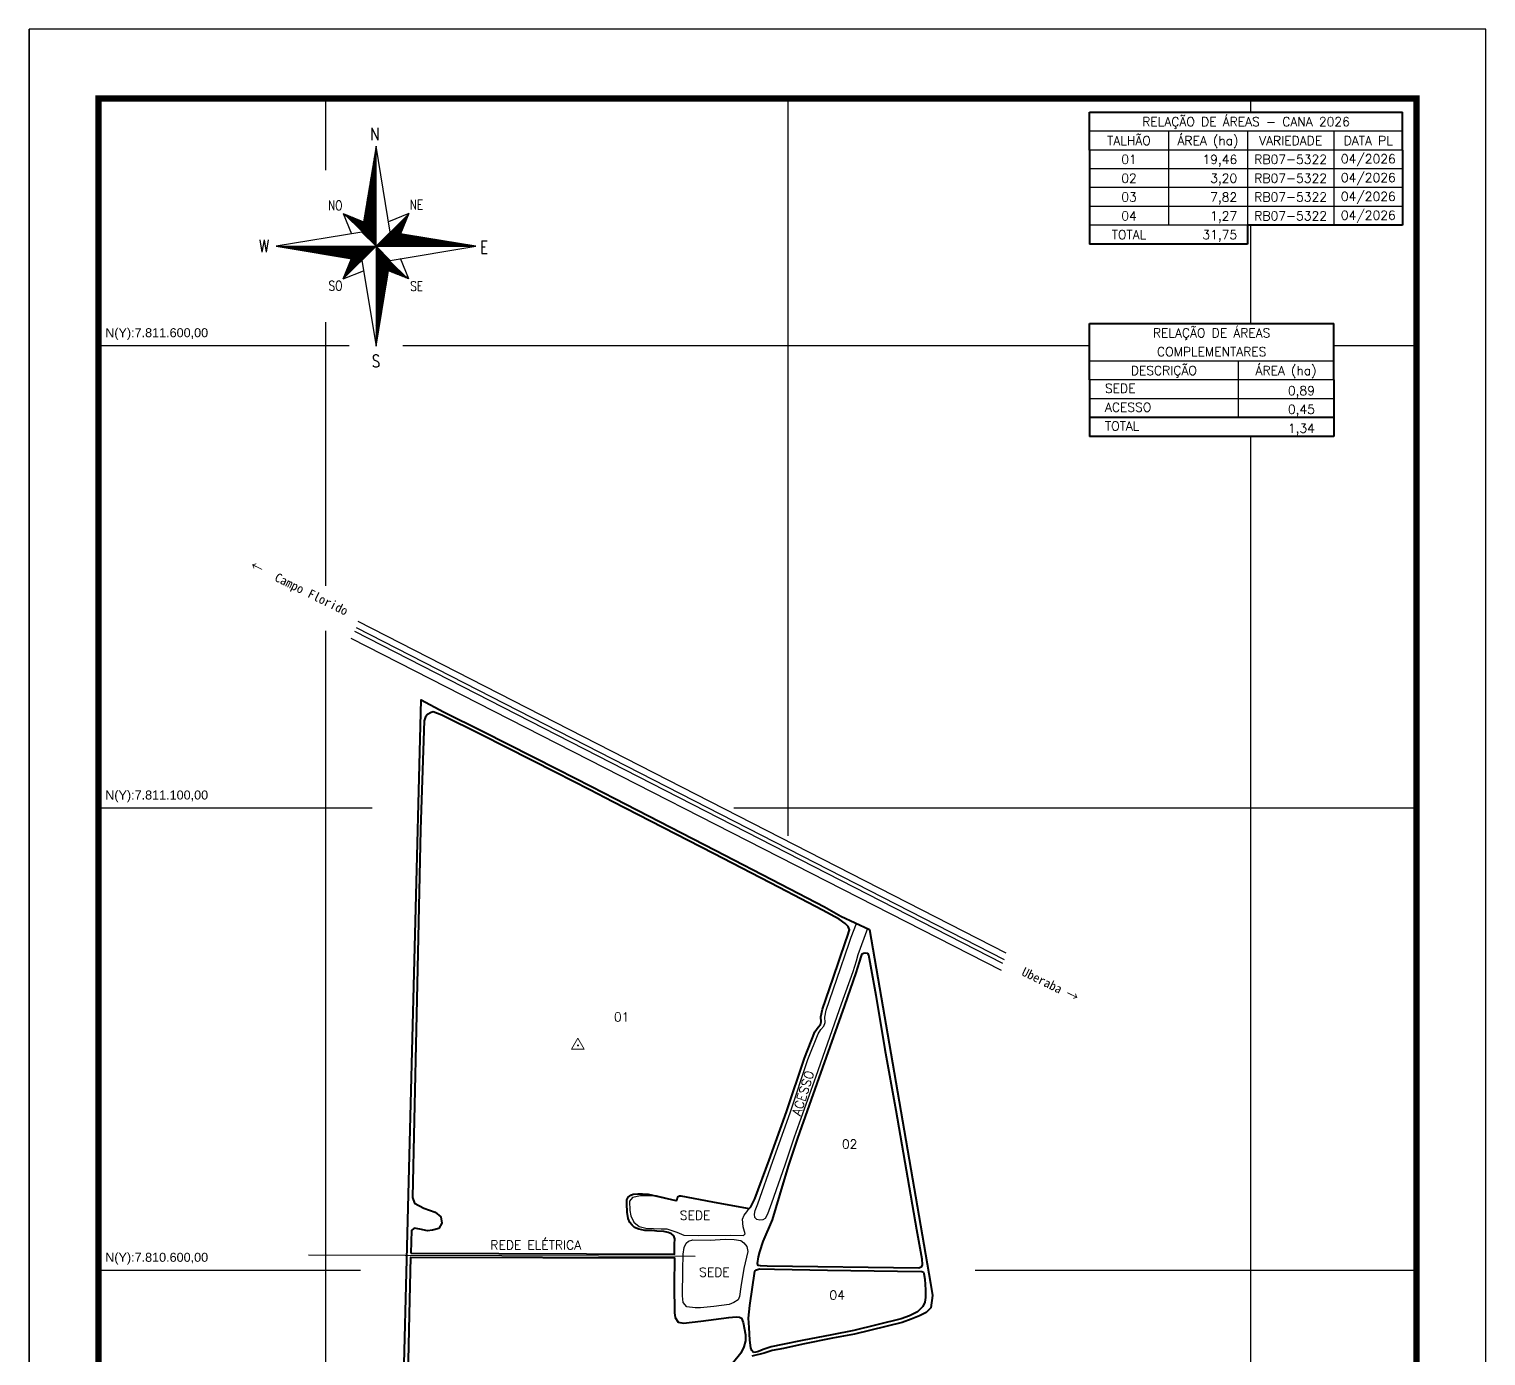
# Model space of a CAD drawing. Header units: millimetres. Extents: x 756879 to 758454, y 7809715 to 7811942.
# Drawn here: x 756879 to 758454, y 7810507 to 7811942 of the extents above; entities that cross this region are included whole.
import ezdxf
from ezdxf.enums import TextEntityAlignment as Align

# ---------------------------------------------------------------- set-up
doc = ezdxf.new("R2010")
doc.units = ezdxf.units.MM
doc.linetypes.add('LIN0', pattern=[0])
for name, color, linetype, lineweight in [('0114001335', 1, 'Continuous', 40), ('0114001335001', 5, 'Continuous', 40), ('0114001335002', 5, 'Continuous', 40), ('0114001335003', 5, 'Continuous', 40), ('0114001335004', 5, 'Continuous', 40)]:
    doc.layers.add(name, color=color, linetype=linetype, lineweight=lineweight)
for name, color, linetype in [('ESTRADA', 1, 'Continuous'), ('MALHA', 8, 'Continuous'), ('MARGEM', 5, 'Continuous'), ('QUADRO_DE_AREAS_CANA_2026', 7, 'Continuous'), ('QUADRO_DE_AREAS_COMPLEMENTARES', 7, 'Continuous'), ('REDE_DE_LUZ', 6, 'Continuous'), ('SEDE', 7, 'Continuous'), ('SETA_NORTE', 3, 'Continuous'), ('TEXTO', 7, 'Continuous')]:
    doc.layers.add(name, color=color, linetype=linetype)
doc.styles.add('ARIAL', font='arial.ttf')
doc.styles.add('ROMANS', font='romans')
doc.styles.add('Simplex', font='simplex.shx')
doc.styles.get("Standard").update_dxf_attribs({"font": 'arial.ttf'})

# ---------------------------------------------------------------- blocks, each defined once
blk = doc.blocks.new('A$C309442C0')
at = {"layer": 'SETA_NORTE', "linetype": 'Continuous'}
h = blk.add_hatch(dxfattribs=at)
h.set_pattern_fill('ANSI31', color=256, scale=0.1375, angle=-90, style=0)
h.set_pattern_definition([(315, (-215853.3434, 13873.16845), (0.3086963042, 0.3086963042), [])])
h.paths.add_polyline_path([(73.5, 97.4), (74.7, 104.9), (60, 110.8)])
h = blk.add_hatch(dxfattribs=at)
h.set_pattern_fill('ANSI31', color=256, scale=0.1375, angle=180, style=0)
h.set_pattern_definition([(225, (13869.59828, 216024.21475), (0.3086963042, -0.3086963042), [])])
h.paths.add_polyline_path([(93.8, 97.4), (101.4, 96.2), (107.3, 110.8)])
h = blk.add_hatch(dxfattribs=at)
h.set_pattern_fill('ANSI31', color=256, scale=0.1375, style=0)
h.set_pattern_definition([(45, (-13702.2971, -215849.77324), (-0.3086963042, 0.3086963042), [])])
h.paths.add_polyline_path([(73.5, 77), (65.9, 78.3), (60, 63.6)])
h = blk.add_hatch(dxfattribs=at)
h.set_pattern_fill('ANSI31', color=256, scale=0.1375, angle=90, style=0)
h.set_pattern_definition([(135, (216020.6446, -13698.72693), (-0.3086963042, -0.3086963042), [])])
h.paths.add_polyline_path([(93.8, 77), (92.6, 69.5), (107.3, 63.6)])
for p, q in [((83.4, 157.5), (83.7, 157.8)), ((83.5, 158.3), (83.7, 158.4)), ((83.6, 159), (83.7, 159.1)), ((81.3, 145.3), (83.7, 147.6)), ((81.5, 146.1), (83.7, 148.2)), ((81.6, 146.8), (83.7, 148.9)), ((81.7, 147.6), (83.7, 149.5)), ((81.8, 148.3), (83.7, 150.1)), ((82, 149.1), (83.7, 150.8)), ((82.1, 149.9), (83.7, 151.4)), ((82.2, 150.6), (83.7, 152.1)), ((82.3, 151.4), (83.7, 152.7)), ((82.5, 152.2), (83.7, 153.3)), ((82.6, 152.9), (83.7, 154)), ((82.7, 153.7), (83.7, 154.6)), ((82.9, 154.4), (83.7, 155.2)), ((83, 155.2), (83.7, 155.9)), ((83.1, 156), (83.7, 156.5)), ((83.2, 156.7), (83.7, 157.2)), ((79.2, 132.3), (83.7, 136.8)), ((79.3, 133.1), (83.7, 137.4)), ((79.5, 133.8), (83.7, 138)), ((79.6, 134.6), (83.7, 138.7)), ((79.7, 135.4), (83.7, 139.3)), ((79.8, 136.1), (83.7, 140)), ((80, 136.9), (83.7, 140.6)), ((80.1, 137.7), (83.7, 141.2)), ((80.2, 138.4), (83.7, 141.9)), ((80.3, 139.2), (83.7, 142.5)), ((80.5, 139.9), (83.7, 143.1)), ((80.6, 140.7), (83.7, 143.8)), ((80.7, 141.5), (83.7, 144.4)), ((80.8, 142.2), (83.7, 145)), ((81, 143), (83.7, 145.7)), ((81.1, 143.8), (83.7, 146.3)), ((81.2, 144.5), (83.7, 147)), ((77.2, 120.1), (83.7, 126.6)), ((77.3, 120.9), (83.7, 127.2)), ((77.4, 121.6), (83.7, 127.8)), ((77.6, 122.4), (83.7, 128.5)), ((77.7, 123.2), (83.7, 129.1)), ((77.8, 123.9), (83.7, 129.8)), ((78, 124.7), (83.7, 130.4)), ((78.1, 125.5), (83.7, 131)), ((78.2, 126.2), (83.7, 131.7)), ((78.3, 127), (83.7, 132.3)), ((78.5, 127.7), (83.7, 132.9)), ((78.6, 128.5), (83.7, 133.6)), ((78.7, 129.3), (83.7, 134.2)), ((78.8, 130), (83.7, 134.9)), ((79, 130.8), (83.7, 135.5)), ((79.1, 131.6), (83.7, 136.1)), ((75.1, 107.2), (83.7, 115.7)), ((75.2, 107.9), (83.7, 116.4)), ((75.3, 108.7), (83.7, 117)), ((75.4, 109.4), (83.7, 117.7)), ((75.6, 110.2), (83.7, 118.3)), ((75.7, 111), (83.7, 118.9)), ((75.8, 111.7), (83.7, 119.6)), ((75.9, 112.5), (83.7, 120.2)), ((76.1, 113.3), (83.7, 120.8)), ((76.2, 114), (83.7, 121.5)), ((76.3, 114.8), (83.7, 122.1)), ((76.4, 115.5), (83.7, 122.8)), ((76.6, 116.3), (83.7, 123.4)), ((76.7, 117.1), (83.7, 124)), ((76.8, 117.8), (83.7, 124.7)), ((76.9, 118.6), (83.7, 125.3)), ((77.1, 119.4), (83.7, 125.9)), ((60, 110.8), (74.7, 104.9)), ((60, 110.8), (65.9, 96.2)), ((73.5, 97.3), (83.7, 107.5)), ((73.6, 98), (83.7, 108.1)), ((73.7, 98.8), (83.7, 108.7)), ((73.8, 99.5), (83.7, 109.4)), ((73.8, 97), (83.7, 106.8)), ((73.9, 100.3), (83.7, 110)), ((74.1, 101.1), (83.7, 110.6)), ((74.2, 101.8), (83.7, 111.3)), ((74.2, 96.7), (83.7, 106.2)), ((74.3, 102.6), (83.7, 111.9)), ((74.4, 103.3), (83.7, 112.6)), ((74.5, 96.4), (83.7, 105.6)), ((74.6, 104.1), (83.7, 113.2)), ((74.7, 104.9), (83.7, 113.8)), ((74.8, 105.6), (83.7, 114.5)), ((74.9, 106.4), (83.7, 115.1)), ((107.3, 110.8), (92.6, 104.9)), ((107.3, 110.8), (101.4, 96.2)), ((74.8, 96.1), (83.7, 104.9)), ((75.1, 95.7), (83.7, 104.3)), ((75.4, 95.4), (83.7, 103.6)), ((75.8, 95.1), (83.7, 103)), ((76.1, 94.8), (83.7, 102.4)), ((76.4, 94.5), (83.7, 101.7)), ((76.7, 94.2), (83.7, 101.1)), ((77, 93.8), (83.7, 100.5)), ((77.4, 93.5), (83.7, 99.8)), ((77.7, 93.2), (83.7, 99.2)), ((78, 92.9), (83.7, 98.5)), ((78.3, 92.6), (83.7, 97.9)), ((78.6, 92.2), (83.7, 97.3)), ((78.9, 91.9), (83.7, 96.6)), ((79.3, 91.6), (83.7, 96)), ((79.6, 91.3), (83.7, 95.4)), ((79.9, 91), (83.7, 94.7)), ((83.8, 87.2), (94, 97.4)), ((84.4, 87.2), (94.5, 97.3)), ((85.1, 87.2), (95.1, 97.2)), ((85.7, 87.2), (95.6, 97.1)), ((86.3, 87.2), (96.2, 97)), ((87, 87.2), (96.7, 96.9)), ((87.6, 87.2), (97.2, 96.9)), ((88.3, 87.2), (97.8, 96.8)), ((88.9, 87.2), (98.3, 96.7)), ((89.5, 87.2), (98.9, 96.6)), ((90.2, 87.2), (99.4, 96.5)), ((90.8, 87.2), (100, 96.4)), ((91.4, 87.2), (100.5, 96.3)), ((92.1, 87.2), (101.1, 96.2)), ((92.7, 87.2), (101.6, 96.1)), ((93.4, 87.2), (102.2, 96)), ((94, 87.2), (102.7, 96)), ((94.6, 87.2), (103.3, 95.9)), ((95.3, 87.2), (103.8, 95.8)), ((95.9, 87.2), (104.4, 95.7)), ((96.5, 87.2), (104.9, 95.6)), ((97.2, 87.2), (105.5, 95.5)), ((97.8, 87.2), (106, 95.4)), ((98.4, 87.2), (106.5, 95.3)), ((99.1, 87.2), (107.1, 95.2)), ((99.7, 87.2), (107.6, 95.1)), ((100.4, 87.2), (108.2, 95.1)), ((101, 87.2), (108.7, 95)), ((101.6, 87.2), (109.3, 94.9)), ((102.3, 87.2), (109.8, 94.8)), ((102.9, 87.2), (110.4, 94.7)), ((103.5, 87.2), (110.9, 94.6)), ((104.2, 87.2), (111.5, 94.5)), ((11.8, 87.2), (11.8, 87.2)), ((12.3, 87.1), (12.4, 87.2)), ((12.9, 87), (13.1, 87.2)), ((13.4, 86.9), (13.7, 87.2)), ((14, 86.8), (14.4, 87.2)), ((14.5, 86.7), (15, 87.2)), ((15.1, 86.6), (15.6, 87.2)), ((15.6, 86.6), (16.3, 87.2)), ((16.2, 86.5), (16.9, 87.2)), ((16.7, 86.4), (17.5, 87.2)), ((17.2, 86.3), (18.2, 87.2)), ((17.8, 86.2), (18.8, 87.2)), ((18.3, 86.1), (19.5, 87.2)), ((18.9, 86), (20.1, 87.2)), ((19.4, 85.9), (20.7, 87.2)), ((20, 85.8), (21.4, 87.2)), ((20.5, 85.7), (22, 87.2)), ((21.1, 85.7), (22.6, 87.2)), ((21.6, 85.6), (23.3, 87.2)), ((22.2, 85.5), (23.9, 87.2)), ((22.7, 85.4), (24.6, 87.2)), ((23.3, 85.3), (25.2, 87.2)), ((23.8, 85.2), (25.8, 87.2)), ((24.4, 85.1), (26.5, 87.2)), ((24.9, 85), (27.1, 87.2)), ((25.5, 84.9), (27.7, 87.2)), ((26, 84.8), (28.4, 87.2)), ((26.5, 84.8), (29, 87.2)), ((27.1, 84.7), (29.6, 87.2)), ((27.6, 84.6), (30.3, 87.2)), ((28.2, 84.5), (30.9, 87.2)), ((28.7, 84.4), (31.6, 87.2)), ((29.3, 84.3), (32.2, 87.2)), ((29.8, 84.2), (32.8, 87.2)), ((30.4, 84.1), (33.5, 87.2)), ((30.9, 84), (34.1, 87.2)), ((31.5, 83.9), (34.7, 87.2)), ((32, 83.9), (35.4, 87.2)), ((32.6, 83.8), (36, 87.2)), ((33.1, 83.7), (36.7, 87.2)), ((33.7, 83.6), (37.3, 87.2)), ((34.2, 83.5), (37.9, 87.2)), ((34.7, 83.4), (38.6, 87.2)), ((35.3, 83.3), (39.2, 87.2)), ((35.8, 83.2), (39.8, 87.2)), ((36.4, 83.1), (40.5, 87.2)), ((36.9, 83), (41.1, 87.2)), ((37.5, 83), (41.8, 87.2)), ((38, 82.9), (42.4, 87.2)), ((38.6, 82.8), (43, 87.2)), ((39.1, 82.7), (43.7, 87.2)), ((39.7, 82.6), (44.3, 87.2)), ((40.2, 82.5), (44.9, 87.2)), ((40.8, 82.4), (45.6, 87.2)), ((41.3, 82.3), (46.2, 87.2)), ((41.9, 82.2), (46.8, 87.2)), ((42.4, 82.1), (47.5, 87.2)), ((43, 82.1), (48.1, 87.2)), ((43.5, 82), (48.8, 87.2)), ((44, 81.9), (49.4, 87.2)), ((44.6, 81.8), (50, 87.2)), ((45.1, 81.7), (50.7, 87.2)), ((45.7, 81.6), (51.3, 87.2)), ((46.2, 81.5), (51.9, 87.2)), ((46.8, 81.4), (52.6, 87.2)), ((47.3, 81.3), (53.2, 87.2)), ((47.9, 81.2), (53.9, 87.2)), ((48.4, 81.2), (54.5, 87.2)), ((49, 81.1), (55.1, 87.2)), ((49.5, 81), (55.8, 87.2)), ((50.1, 80.9), (56.4, 87.2)), ((50.6, 80.8), (57, 87.2)), ((51.2, 80.7), (57.7, 87.2)), ((51.7, 80.6), (58.3, 87.2)), ((52.3, 80.5), (59, 87.2)), ((52.8, 80.4), (59.6, 87.2)), ((53.3, 80.3), (60.2, 87.2)), ((53.9, 80.3), (60.9, 87.2)), ((54.4, 80.2), (61.5, 87.2)), ((55, 80.1), (62.1, 87.2)), ((55.5, 80), (62.8, 87.2)), ((56.1, 79.9), (63.4, 87.2)), ((56.6, 79.8), (64, 87.2)), ((57.2, 79.7), (64.7, 87.2)), ((57.7, 79.6), (65.3, 87.2)), ((58.3, 79.5), (66, 87.2)), ((58.8, 79.4), (66.6, 87.2)), ((59.4, 79.4), (67.2, 87.2)), ((59.9, 79.3), (67.9, 87.2)), ((83.7, 87.2), (60, 63.6)), ((60.5, 79.2), (68.5, 87.2)), ((61, 79.1), (69.1, 87.2)), ((61.5, 79), (69.8, 87.2)), ((62.1, 78.9), (70.4, 87.2)), ((62.6, 78.8), (71.1, 87.2)), ((63.2, 78.7), (71.7, 87.2)), ((63.7, 78.6), (72.3, 87.2)), ((64.3, 78.5), (73, 87.2)), ((64.8, 78.4), (73.6, 87.2)), ((65.4, 78.4), (74.2, 87.2)), ((65.9, 78.3), (74.9, 87.2)), ((66.5, 78.2), (75.5, 87.2)), ((67, 78.1), (76.2, 87.2)), ((67.6, 78), (76.8, 87.2)), ((68.1, 77.9), (77.4, 87.2)), ((68.7, 77.8), (78.1, 87.2)), ((69.2, 77.7), (78.7, 87.2)), ((69.8, 77.6), (79.3, 87.2)), ((70.3, 77.5), (80, 87.2)), ((70.8, 77.5), (80.6, 87.2)), ((71.4, 77.4), (81.2, 87.2)), ((71.9, 77.3), (81.9, 87.2)), ((72.5, 77.2), (82.5, 87.2)), ((73, 77.1), (83.2, 87.2)), ((80.2, 90.7), (83.7, 94.1)), ((80.5, 90.3), (83.7, 93.4)), ((80.9, 90), (83.7, 92.8)), ((81.2, 89.7), (83.7, 92.2)), ((81.5, 89.4), (83.7, 91.5)), ((81.8, 89.1), (83.7, 90.9)), ((82.1, 88.7), (83.7, 90.3)), ((82.4, 88.4), (83.7, 89.6)), ((82.8, 88.1), (83.7, 89)), ((83.1, 87.8), (83.7, 88.4)), ((83.4, 87.5), (83.7, 87.7)), ((83.7, 87.1), (83.7, 87.1)), ((83.7, 86.4), (84, 86.8)), ((83.7, 85.8), (84.4, 86.5)), ((83.7, 85.2), (84.7, 86.2)), ((83.7, 84.5), (85, 85.9)), ((83.7, 83.9), (85.3, 85.6)), ((83.7, 83.3), (85.6, 85.2)), ((83.7, 82.6), (86, 84.9)), ((83.7, 82), (86.3, 84.6)), ((83.7, 81.3), (86.6, 84.3)), ((104.8, 87.2), (112, 94.4)), ((105.5, 87.2), (112.6, 94.3)), ((106.1, 87.2), (113.1, 94.2)), ((106.7, 87.2), (113.7, 94.1)), ((107.4, 87.2), (114.2, 94.1)), ((108, 87.2), (114.8, 94)), ((108.6, 87.2), (115.3, 93.9)), ((109.3, 87.2), (115.8, 93.8)), ((109.9, 87.2), (116.4, 93.7)), ((110.6, 87.2), (116.9, 93.6)), ((111.2, 87.2), (117.5, 93.5)), ((111.8, 87.2), (118, 93.4)), ((112.5, 87.2), (118.6, 93.3)), ((113.1, 87.2), (119.1, 93.2)), ((113.7, 87.2), (119.7, 93.2)), ((114.4, 87.2), (120.2, 93.1)), ((115, 87.2), (120.8, 93)), ((115.6, 87.2), (121.3, 92.9)), ((116.3, 87.2), (121.9, 92.8)), ((116.9, 87.2), (122.4, 92.7)), ((117.6, 87.2), (123, 92.6)), ((118.2, 87.2), (123.5, 92.5)), ((118.8, 87.2), (124, 92.4)), ((119.5, 87.2), (124.6, 92.3)), ((120.1, 87.2), (125.1, 92.3)), ((120.7, 87.2), (125.7, 92.2)), ((121.4, 87.2), (126.2, 92.1)), ((122, 87.2), (126.8, 92)), ((122.7, 87.2), (127.3, 91.9)), ((123.3, 87.2), (127.9, 91.8)), ((123.9, 87.2), (128.4, 91.7)), ((124.6, 87.2), (129, 91.6)), ((125.2, 87.2), (129.5, 91.5)), ((125.8, 87.2), (130.1, 91.4)), ((126.5, 87.2), (130.6, 91.4)), ((127.1, 87.2), (131.2, 91.3)), ((127.8, 87.2), (131.7, 91.2)), ((128.4, 87.2), (132.3, 91.1)), ((129, 87.2), (132.8, 91)), ((129.7, 87.2), (133.3, 90.9)), ((130.3, 87.2), (133.9, 90.8)), ((130.9, 87.2), (134.4, 90.7)), ((131.6, 87.2), (135, 90.6)), ((132.2, 87.2), (135.5, 90.5)), ((132.8, 87.2), (136.1, 90.5)), ((133.5, 87.2), (136.6, 90.4)), ((134.1, 87.2), (137.2, 90.3)), ((134.8, 87.2), (137.7, 90.2)), ((135.4, 87.2), (138.3, 90.1)), ((136, 87.2), (138.8, 90)), ((136.7, 87.2), (139.4, 89.9)), ((137.3, 87.2), (139.9, 89.8)), ((137.9, 87.2), (140.5, 89.7)), ((138.6, 87.2), (141, 89.6)), ((139.2, 87.2), (141.6, 89.6)), ((139.9, 87.2), (142.1, 89.5)), ((140.5, 87.2), (142.6, 89.4)), ((141.1, 87.2), (143.2, 89.3)), ((141.8, 87.2), (143.7, 89.2)), ((142.4, 87.2), (144.3, 89.1)), ((143, 87.2), (144.8, 89)), ((143.7, 87.2), (145.4, 88.9)), ((144.3, 87.2), (145.9, 88.8)), ((144.9, 87.2), (146.5, 88.7)), ((145.6, 87.2), (147, 88.7)), ((146.2, 87.2), (147.6, 88.6)), ((146.9, 87.2), (148.1, 88.5)), ((147.5, 87.2), (148.7, 88.4)), ((148.1, 87.2), (149.2, 88.3)), ((148.8, 87.2), (149.8, 88.2)), ((149.4, 87.2), (150.3, 88.1)), ((150, 87.2), (150.8, 88)), ((150.7, 87.2), (151.4, 87.9)), ((151.3, 87.2), (151.9, 87.8)), ((152, 87.2), (152.5, 87.8)), ((152.6, 87.2), (153, 87.7)), ((153.2, 87.2), (153.6, 87.6)), ((153.9, 87.2), (154.1, 87.5)), ((154.5, 87.2), (154.7, 87.4)), ((155.1, 87.2), (155.2, 87.3)), ((60, 63.6), (65.9, 78.3)), ((83.7, 80.7), (86.9, 84)), ((83.7, 80.1), (87.2, 83.6)), ((83.7, 79.4), (87.5, 83.3)), ((83.7, 78.8), (87.9, 83)), ((83.7, 78.2), (88.2, 82.7)), ((83.7, 77.5), (88.5, 82.4)), ((83.7, 76.9), (88.8, 82.1)), ((83.7, 76.2), (89.1, 81.7)), ((83.7, 75.6), (89.5, 81.4)), ((83.7, 75), (89.8, 81.1)), ((83.7, 74.3), (90.1, 80.8)), ((83.7, 73.7), (90.4, 80.5)), ((83.7, 73.1), (90.7, 80.1)), ((83.7, 72.4), (91, 79.8)), ((83.7, 71.8), (91.4, 79.5)), ((83.7, 71.2), (91.7, 79.2)), ((83.7, 70.5), (92, 78.9)), ((83.7, 69.9), (92.3, 78.5)), ((83.7, 69.2), (92.6, 78.2)), ((83.7, 68.6), (93, 77.9)), ((83.7, 68), (93.3, 77.6)), ((83.7, 67.3), (93.6, 77.3)), ((83.7, 66.7), (93.8, 76.9)), ((83.7, 66.1), (93.7, 76.1)), ((83.7, 65.4), (93.6, 75.3)), ((83.7, 64.8), (93.4, 74.6)), ((83.7, 64.1), (93.3, 73.8)), ((107.3, 63.6), (101.4, 78.3)), ((60, 63.6), (74.7, 69.5)), ((83.7, 63.5), (93.2, 73)), ((83.7, 62.9), (93.1, 72.3)), ((83.7, 62.2), (92.9, 71.5)), ((83.7, 61.6), (92.8, 70.8)), ((83.7, 61), (92.7, 70)), ((83.7, 60.3), (92.6, 69.2)), ((83.7, 59.7), (92.4, 68.5)), ((83.7, 59), (92.3, 67.7)), ((83.7, 58.4), (92.2, 66.9)), ((83.7, 57.8), (92.1, 66.2)), ((83.7, 57.1), (91.9, 65.4)), ((83.7, 56.5), (91.8, 64.7)), ((83.7, 55.9), (91.7, 63.9)), ((83.7, 55.2), (91.6, 63.1)), ((107.3, 63.6), (92.6, 69.5)), ((83.7, 54.6), (91.4, 62.4)), ((83.7, 54), (91.3, 61.6)), ((83.7, 53.3), (91.2, 60.8)), ((83.7, 52.7), (91.1, 60.1)), ((83.7, 52), (90.9, 59.3)), ((83.7, 51.4), (90.8, 58.6)), ((83.7, 50.8), (90.7, 57.8)), ((83.7, 50.1), (90.5, 57)), ((83.7, 49.5), (90.4, 56.3)), ((83.7, 48.9), (90.3, 55.5)), ((83.7, 48.2), (90.2, 54.7)), ((83.7, 47.6), (90, 54)), ((83.7, 46.9), (89.9, 53.2)), ((83.7, 46.3), (89.8, 52.5)), ((83.7, 45.7), (89.7, 51.7)), ((83.7, 45), (89.5, 50.9)), ((83.7, 44.4), (89.4, 50.2)), ((83.7, 43.8), (89.3, 49.4)), ((83.7, 43.1), (89.2, 48.6)), ((83.7, 42.5), (89, 47.9)), ((83.7, 41.8), (88.9, 47.1)), ((83.7, 41.2), (88.8, 46.3)), ((83.7, 40.6), (88.7, 45.6)), ((83.7, 39.9), (88.5, 44.8)), ((83.7, 39.3), (88.4, 44.1)), ((83.7, 38.7), (88.3, 43.3)), ((83.7, 38), (88.2, 42.5)), ((83.7, 37.4), (88, 41.8)), ((83.7, 36.8), (87.9, 41)), ((83.7, 36.1), (87.8, 40.2)), ((83.7, 35.5), (87.7, 39.5)), ((83.7, 34.8), (87.5, 38.7)), ((83.7, 34.2), (87.4, 38)), ((83.7, 33.6), (87.3, 37.2)), ((83.7, 32.9), (87.2, 36.4)), ((83.7, 32.3), (87, 35.7)), ((83.7, 31.7), (86.9, 34.9)), ((83.7, 31), (86.8, 34.1)), ((83.7, 30.4), (86.7, 33.4)), ((83.7, 29.7), (86.5, 32.6)), ((83.7, 29.1), (86.4, 31.9)), ((83.7, 28.5), (86.3, 31.1)), ((83.7, 27.8), (86.2, 30.3)), ((83.7, 27.2), (86, 29.6)), ((83.7, 26.6), (85.9, 28.8)), ((83.7, 25.9), (85.8, 28)), ((83.7, 25.3), (85.6, 27.3)), ((83.7, 24.6), (85.5, 26.5)), ((83.7, 24), (85.4, 25.8)), ((83.7, 23.4), (85.3, 25)), ((83.7, 22.7), (85.1, 24.2)), ((83.7, 22.1), (85, 23.5)), ((83.7, 21.5), (84.9, 22.7)), ((83.7, 20.8), (84.8, 21.9)), ((83.7, 20.2), (84.6, 21.2)), ((83.7, 19.6), (84.5, 20.4)), ((83.7, 18.9), (84.4, 19.7)), ((83.7, 18.3), (84.3, 18.9)), ((83.7, 17.6), (84.1, 18.1)), ((83.7, 17), (84, 17.4)), ((83.7, 16.4), (83.9, 16.6)), ((83.7, 15.7), (83.8, 15.8))]:
    blk.add_line(p, q, dxfattribs=at)
blk.add_lwpolyline([(93.8, 77), (155.7, 87.2), (93.8, 97.4), (83.7, 159.3), (73.5, 97.4), (11.6, 87.2), (73.5, 77), (83.7, 15.1)], close=True, dxfattribs=at)
for points in [[(83.7, 87.2), (83.7, 159.3)], [(83.7, 87.2), (73.5, 97.4)], [(83.7, 87.2), (93.8, 97.4)], [(11.6, 87.2), (155.7, 87.2)], [(83.7, 87.2), (73.5, 77)], [(83.7, 87.2), (93.8, 77)], [(83.7, 87.2), (83.7, 15.1)]]:
    blk.add_lwpolyline(points, dxfattribs=at)
at = {"layer": 'SETA_NORTE', "color": 7, "lineweight": 30, "style": 'ROMANS', "width": 0.8}
for s, height, p in [('N ', 8.94, (79.5, 163.6)), ('NO', 6.88, (49.1, 113.2)), ('NE', 6.87, (108, 113.7)), ('W', 8.94, (-0.7, 82.9)), ('E', 8.94, (158.6, 82.1)), ('SO', 6.88, (49.5, 55.3)), ('SE', 6.87, (108.3, 55)), ('S', 8.94, (80.6, 0))]:
    blk.add_text(s, height=height, dxfattribs=at).set_placement(p)

msp = doc.modelspace()

# ---------------------------------------------------------------- linework, layer by layer
at = {"layer": '0114001335'}
msp.add_lwpolyline([(757282.7, 7810414.3), (757303, 7811216.7), (757303, 7811216.7), (757327.1, 7811203.9), (757370.3, 7811182.4), (757450.5, 7811141.7), (757487.3, 7811122.9), (757512.4, 7811110), (757620.9, 7811054.2), (757692.1, 7811017.4), (757739.1, 7810992.7), (757757, 7810982.8), (757787.9, 7810968.5), (757853.9, 7810585.7), (757855.8, 7810572.3), (757854, 7810559.1), (757849.1, 7810554.1), (757842, 7810550.5), (757832.8, 7810546.8), (757823.3, 7810543.4), (757771.8, 7810530.8), (757747.9, 7810526.2), (757715.8, 7810519.8), (757694.7, 7810515.3), (757682.6, 7810512.9), (757674.1, 7810510.1), (757660.5, 7810506.9)], dxfattribs=at)
at = {"layer": '0114001335001'}
msp.add_lwpolyline([(757292.1, 7810618.1), (757576.9, 7810617.2), (757576.9, 7810624.5), (757577, 7810628.1), (757577.2, 7810633.6), (757576.3, 7810637.1), (757573.8, 7810639.2), (757570.2, 7810640.5), (757565.4, 7810641.6), (757557.9, 7810642.2), (757552.9, 7810642.6), (757545.1, 7810642.6), (757538.5, 7810644.1), (757533.8, 7810646.1), (757531.1, 7810648.5), (757528.6, 7810651.4), (757527, 7810655.9), (757525.8, 7810662.6), (757525.3, 7810671.7), (757525.4, 7810676.1), (757526.8, 7810678.9), (757529.7, 7810681.1), (757532.4, 7810682), (757537.3, 7810682.5), (757542.4, 7810682.4), (757548.5, 7810682.2), (757578.5, 7810675.1), (757579.6, 7810675.5), (757579.9, 7810676.7), (757580.4, 7810678.1), (757580.9, 7810679.7), (757582.4, 7810680.2), (757583.9, 7810680.2), (757618.2, 7810673.9), (757647.7, 7810668.4), (757657.6, 7810666.4), (757659.7, 7810668.4), (757663.9, 7810677.1), (757679.5, 7810719), (757698.2, 7810771.3), (757717.6, 7810829.2), (757728.8, 7810857.5), (757732.2, 7810862.6), (757735, 7810865.7), (757735.7, 7810868.3), (757735.4, 7810873.9), (757737.1, 7810882.3), (757748.7, 7810915.8), (757762, 7810954.9), (757764.2, 7810961.2), (757766.2, 7810968), (757764.8, 7810971.7), (757761.5, 7810975), (757754.9, 7810979.4), (757737.2, 7810989.1), (757690.3, 7811013.8), (757619, 7811050.7), (757510.5, 7811106.5), (757485.5, 7811119.3), (757448.6, 7811138.1), (757368.5, 7811178.8), (757325.5, 7811200.2), (757316.2, 7811203.8), (757313.8, 7811203), (757310.1, 7811201), (757307.8, 7811198.5), (757306.5, 7811194), (757305.2, 7811162), (757302.5, 7811076.5), (757298.1, 7810876), (757295.7, 7810762), (757293.6, 7810678.3), (757295.9, 7810672.4), (757306, 7810666.8), (757318.2, 7810662.5), (757324.3, 7810657.7), (757325.5, 7810650.8), (757322.2, 7810645.1), (757315.2, 7810643), (757309.8, 7810642.4), (757301.8, 7810644.2), (757295.7, 7810645.3), (757292.7, 7810642.6), (757292.1, 7810618.1)], dxfattribs=at)
at = {"layer": '0114001335002'}
msp.add_lwpolyline([(757677.2, 7810604.2), (757670.1, 7810604.4), (757667.5, 7810604.8), (757666.6, 7810607.1), (757667.8, 7810614.4), (757669.3, 7810619.8), (757672.8, 7810630.8), (757683.1, 7810654.2), (757690.8, 7810681), (757700.2, 7810712.3), (757710.3, 7810742.5), (757733.6, 7810807.9), (757761.1, 7810886.2), (757773.5, 7810921.4), (757777.1, 7810933), (757779.1, 7810939.8), (757779.9, 7810941.9), (757781.5, 7810942.8), (757783.1, 7810943), (757785.6, 7810942.9), (757786.8, 7810941), (757794.6, 7810897.4), (757804.4, 7810838.6), (757816.3, 7810772.9), (757838.7, 7810644), (757844.3, 7810612.2), (757844.7, 7810605.6), (757843.7, 7810603), (757841.2, 7810602.2)], close=True, dxfattribs=at)
at = {"layer": '0114001335003'}
msp.add_lwpolyline([(757288.9, 7810485.1), (757290.4, 7810552.1), (757292, 7810614.1), (757292, 7810614.1), (757576.9, 7810613.2), (757576.8, 7810583.5), (757577.1, 7810553.7), (757577.6, 7810548.6), (757581.1, 7810543.8), (757586.8, 7810542.7), (757605.4, 7810544.8), (757635.8, 7810548.8), (757643.6, 7810549.4), (757647.2, 7810548.9), (757649.6, 7810548.1), (757651.2, 7810543.3), (757653.7, 7810529.9), (757653.7, 7810523.5), (757651.8, 7810516.9), (757648.9, 7810510), (757639.8, 7810498.8)], dxfattribs=at)
at = {"layer": '0114001335004'}
msp.add_lwpolyline([(757662.3, 7810511), (757660.5, 7810513.1), (757659.4, 7810515.7), (757658.5, 7810524.3), (757657.7, 7810537.7), (757657.1, 7810547.8), (757658.4, 7810561.5), (757663.8, 7810598.7), (757665.6, 7810600.4), (757668.9, 7810601.3), (757685, 7810601.1), (757742.4, 7810599.9), (757818, 7810598.7), (757844.6, 7810598.3), (757846.2, 7810597.6), (757846.6, 7810596.2), (757847.6, 7810590.2), (757848.5, 7810578.7), (757848.5, 7810570.4), (757847.7, 7810565.3), (757845.5, 7810560.5), (757839.7, 7810554.7), (757831.2, 7810550.5), (757822.2, 7810547.2), (757771, 7810534.7), (757747.2, 7810530.1), (757715, 7810523.7), (757693.9, 7810519.3), (757681.6, 7810516.8), (757672.7, 7810513.9), (757667.7, 7810512), (757665, 7810511.2)], close=True, dxfattribs=at)
at = {"layer": 'ESTRADA'}
for points in [[(757232.9, 7811294.9), (757933.6, 7810936)], [(757234.8, 7811301.9), (757935.4, 7810943.1)], [(757930.7, 7810924), (757227.5, 7811283)], [(757231, 7811290.9), (757931.7, 7810932)]]:
    msp.add_lwpolyline(points, dxfattribs=at)
at = {"layer": 'MALHA'}
for points in [[(757200, 7811789.5), (757200, 7811867.2)], [(757700, 7811069.6), (757700, 7811867.2)], [(758200, 7811852.2), (758200, 7811867.2)], [(758200, 7811623.8), (758200, 7811730)], [(757200, 7811339.9), (757200, 7811625.2)], [(756954.2, 7811600), (757225.2, 7811600)], [(757283.3, 7811600), (758025.7, 7811600)], [(758289.9, 7811600), (758379.2, 7811600)], [(758200, 7809965.4), (758200, 7811501.7)], [(757200, 7809965.4), (757200, 7811291.3)], [(756954.2, 7811100), (757250.1, 7811100)], [(757641.2, 7811100), (758379.2, 7811100)], [(756954.2, 7810600), (757237.4, 7810600)], [(757902.2, 7810600), (758379.2, 7810600)]]:
    msp.add_lwpolyline(points, dxfattribs=at)
at = {"layer": 'MARGEM', "color": 174, "linetype": 'LIN0'}
msp.add_line((756879.2, 7809714.7), (756879.2, 7811942.2), dxfattribs=at)
at = {"layer": 'MARGEM', "color": 174, "linetype": 'LIN0', "flags": 128}
msp.add_lwpolyline([(758454.2, 7809714.7), (758454.2, 7811942.2), (756879.2, 7811942.2), (756879.2, 7809714.7)], close=True, dxfattribs=at)
at = {"layer": 'MARGEM', "color": 174, "linetype": 'LIN0', "const_width": 6.82, "flags": 128}
msp.add_lwpolyline([(758379.2, 7809965.4), (758379.2, 7811867.2), (756954.2, 7811867.2), (756954.2, 7809965.4)], close=True, dxfattribs=at)
at = {"layer": 'QUADRO_DE_AREAS_CANA_2026', "color": 174, "linetype": 'ByBlock', "lineweight": 40}
for p, q in [((758025.7, 7811811.4), (758025.7, 7811852.2)), ((758025.7, 7811852.2), (758364.2, 7811852.2)), ((758364.2, 7811811.4), (758364.2, 7811852.2)), ((758025.7, 7811811.4), (758025.7, 7811730)), ((758364.2, 7811811.4), (758364.2, 7811730)), ((758025.7, 7811730), (758025.7, 7811709.7)), ((758196.5, 7811730), (758196.5, 7811709.7)), ((758364.2, 7811730), (758196.5, 7811730)), ((758196.5, 7811709.7), (758025.7, 7811709.7))]:
    msp.add_line(p, q, dxfattribs=at)
at = {"layer": 'QUADRO_DE_AREAS_CANA_2026', "linetype": 'Continuous'}
for p, q in [((758364.2, 7811831.8), (758025.7, 7811831.8)), ((758111.1, 7811831.8), (758111.1, 7811730)), ((758196.5, 7811831.8), (758196.5, 7811730)), ((758289.9, 7811831.8), (758289.9, 7811730)), ((758364.2, 7811811.4), (758025.7, 7811811.4)), ((758364.2, 7811791.1), (758025.7, 7811791.1)), ((758364.2, 7811770.7), (758025.7, 7811770.7)), ((758364.2, 7811750.4), (758025.7, 7811750.4)), ((758196.5, 7811730), (758025.7, 7811730))]:
    msp.add_line(p, q, dxfattribs=at)
at = {"layer": 'QUADRO_DE_AREAS_COMPLEMENTARES', "color": 174, "linetype": 'ByBlock', "lineweight": 40}
for p, q in [((758025.7, 7811562.8), (758025.7, 7811623.8)), ((758025.7, 7811623.8), (758289.9, 7811623.8)), ((758289.9, 7811562.8), (758289.9, 7811623.8)), ((758025.7, 7811562.8), (758025.7, 7811522)), ((758289.9, 7811562.8), (758289.9, 7811522)), ((758289.9, 7811522), (758025.7, 7811522)), ((758025.7, 7811522), (758025.7, 7811501.7)), ((758289.9, 7811522), (758289.9, 7811501.7)), ((758289.9, 7811501.7), (758025.7, 7811501.7))]:
    msp.add_line(p, q, dxfattribs=at)
at = {"layer": 'QUADRO_DE_AREAS_COMPLEMENTARES', "linetype": 'Continuous'}
for p, q in [((758289.9, 7811583.1), (758025.7, 7811583.1)), ((758186.5, 7811583.1), (758186.5, 7811522)), ((758289.9, 7811562.8), (758025.7, 7811562.8)), ((758289.9, 7811542.4), (758025.7, 7811542.4))]:
    msp.add_line(p, q, dxfattribs=at)
at = {"layer": 'REDE_DE_LUZ', "color": 6}
msp.add_lwpolyline([(757181.2, 7810616.4), (757599.4, 7810615.1)], dxfattribs=at)
at = {"layer": 'SEDE', "color": 7}
msp.add_lwpolyline([(757773.7, 7810975), (757785.8, 7810969.4), (757775.3, 7810941.1), (757773.3, 7810934.1), (757769.7, 7810922.7), (757757.3, 7810887.5), (757729.8, 7810809.2), (757706.5, 7810743.8), (757696.4, 7810713.5), (757681.8, 7810672.2), (757677.6, 7810660.4), (757674.9, 7810655.9), (757672.4, 7810654.4), (757669.1, 7810654.1), (757666, 7810654.6), (757664, 7810656.7), (757663.6, 7810660.4), (757664.2, 7810664.5), (757667.1, 7810671.5), (757683.2, 7810717.6), (757702, 7810770), (757721.3, 7810827.8), (757732.4, 7810855.6), (757735.4, 7810860.1), (757738.6, 7810863.7), (757739.8, 7810867.9), (757739.4, 7810873.6), (757741, 7810881.2), (757752.5, 7810914.5), (757765.8, 7810953.6), (757768.1, 7810960), (757773.7, 7810975)], dxfattribs=at)
for points in [[(757557.4, 7810680.1), (757540.2, 7810680.4), (757531.5, 7810678.4), (757528.5, 7810674.5), (757528.7, 7810664.4), (757529.9, 7810658.5), (757533.1, 7810651.7), (757538.9, 7810647.2), (757545.9, 7810645.4), (757562.6, 7810644.7), (757568.9, 7810644.7), (757579.4, 7810641.1), (757587.2, 7810637.8), (757603.4, 7810637.5), (757637.1, 7810637.8), (757651.7, 7810637.3), (757653.4, 7810639), (757651.4, 7810646.8), (757650.6, 7810654.9), (757652.2, 7810659.2), (757655.3, 7810663), (757657.6, 7810666.4), (757647.7, 7810668.4), (757618.2, 7810673.9), (757583.9, 7810680.2), (757582.4, 7810680.2), (757580.9, 7810679.7), (757580.4, 7810678.1), (757579.9, 7810676.7), (757579.6, 7810675.5), (757578.5, 7810675.1)], [(757599.4, 7810559), (757590.5, 7810560.1), (757586.4, 7810564.8), (757585.5, 7810572.1), (757586.1, 7810599.9), (757586.4, 7810617.3), (757587.5, 7810624.3), (757589.5, 7810628.9), (757592.3, 7810631.4), (757597, 7810632.6), (757615.6, 7810632.4), (757631.9, 7810633.3), (757641.7, 7810633), (757648.8, 7810631.8), (757652.1, 7810629.5), (757655.2, 7810625.4), (757656.2, 7810620.1), (757652, 7810601.5), (757648.7, 7810581.9), (757647.3, 7810571.5), (757645.8, 7810567.9), (757641.1, 7810564.8), (757636.2, 7810562.6), (757619.4, 7810560.5), (757605.2, 7810559.3)]]:
    msp.add_lwpolyline(points, close=True, dxfattribs=at)
at = {"layer": 'TEXTO', "color": 7, "lineweight": 9, "flags": 128}
msp.add_lwpolyline([(757465.8, 7810839), (757479.4, 7810839), (757472.6, 7810850.7)], close=True, dxfattribs=at)
at = {"layer": 'TEXTO', "color": 7, "lineweight": 9, "const_width": 1.06, "flags": 128}
msp.add_lwpolyline([(757472.1, 7810842.9, -1), (757473.2, 7810842.9, -1)], format="xyb", close=True, dxfattribs=at)

# ---------------------------------------------------------------- block references
at = {"layer": 'SETA_NORTE', "linetype": 'ByBlock', "xscale": 1.5, "yscale": 1.5, "zscale": 1.5}
msp.add_blockref('A$C309442C0', (757128.8, 7811576.5), dxfattribs=at)

# ---------------------------------------------------------------- texts
at = {"layer": 'MALHA'}
for s, p in [('N(Y):7.811.600,00', (756961.5, 7811606)), ('N(Y):7.811.100,00', (756961.5, 7811106)), ('N(Y):7.810.600,00', (756961.5, 7810606))]:
    msp.add_text(s, height=9.75, dxfattribs=at).set_placement(p, align=Align.BOTTOM_LEFT)
at = {"layer": 'QUADRO_DE_AREAS_CANA_2026', "linetype": 'Continuous', "style": 'Simplex'}
for s, p in [('RELAÇÃO DE ÁREAS - CANA 2026', (758195, 7811842)), ('TALHÃO', (758068.4, 7811821.6)), ('ÁREA (ha)', (758153.8, 7811821.6)), ('VARIEDADE', (758243.2, 7811821.6)), ('DATA PL', (758327.1, 7811821.6)), ('01', (758068.4, 7811801.3)), ('RB07-5322', (758243.2, 7811801.3)), ('04/2026', (758327.1, 7811801.9)), ('02', (758068.4, 7811780.9)), ('RB07-5322', (758243.2, 7811780.9)), ('04/2026', (758327.1, 7811781.6)), ('03', (758068.4, 7811760.6)), ('RB07-5322', (758243.2, 7811760.6)), ('04/2026', (758327.1, 7811761.2)), ('04', (758068.4, 7811740.2)), ('RB07-5322', (758243.2, 7811740.2)), ('04/2026', (758327.1, 7811740.9)), ('TOTAL', (758068.4, 7811719.8))]:
    msp.add_text(s, height=9.75, dxfattribs=at).set_placement(p, align=Align.MIDDLE_CENTER)
for s, p in [('19,46', (758185.4, 7811796.3)), ('3,20', (758185.4, 7811776)), ('7,82', (758185.4, 7811755.6)), ('1,27', (758185.4, 7811735.3)), ('31,75', (758185.4, 7811714.9))]:
    msp.add_text(s, height=9.75, dxfattribs=at).set_placement(p, align=Align.RIGHT)
at = {"layer": 'QUADRO_DE_AREAS_COMPLEMENTARES', "linetype": 'Continuous', "style": 'Simplex'}
for s, p in [('RELAÇÃO DE ÁREAS', (758157.8, 7811613.6)), ('COMPLEMENTARES', (758157.8, 7811593.3)), ('DESCRIÇÃO', (758106.1, 7811572.9)), ('ÁREA (ha)', (758238.2, 7811572.9))]:
    msp.add_text(s, height=9.75, dxfattribs=at).set_placement(p, align=Align.MIDDLE_CENTER)
for s, p in [('SEDE', (758042.4, 7811553.6)), ('ACESSO', (758042.4, 7811533.2)), ('TOTAL', (758042.4, 7811512.9))]:
    msp.add_text(s, height=9.75, dxfattribs=at).set_placement(p, align=Align.MIDDLE_LEFT)
for s, p in [('0,89', (758269.4, 7811546.3)), ('0,45', (758269.4, 7811526)), ('1,34', (758269.4, 7811505.6))]:
    msp.add_text(s, height=9.75, dxfattribs=at).set_placement(p, align=Align.RIGHT)
at = {"layer": 'TEXTO', "linetype": 'Continuous', "style": 'Simplex'}
for s, p in [('01', (757519.9, 7810873.8)), ('02', (757766.3, 7810736.2)), ('SEDE', (757599.2, 7810659.2)), ('SEDE', (757620.1, 7810597.7)), ('04', (757752.9, 7810572.9))]:
    msp.add_text(s, height=9.75, dxfattribs=at).set_placement(p, align=Align.MIDDLE_CENTER)
msp.add_text('ACESSO', height=9.75, rotation=72.4622, dxfattribs=at).set_placement((757716, 7810791.4), align=Align.MIDDLE_CENTER)
at = {"layer": 'TEXTO', "color": 6, "linetype": 'Continuous', "style": 'Simplex'}
msp.add_text('REDE ELÉTRICA', height=9.75, dxfattribs=at).set_placement((757427, 7810627.1), align=Align.MIDDLE_CENTER)
at = {"layer": 'TEXTO', "char_height": 9.75, "width": 723.669, "attachment_point": 1, "rotation": 333.693, "style": 'ARIAL'}
for s, insert in [('\\pi-29.25,l39,t39;{\\fSimSun|b0|i0|c134|p2;←^I\\fSimSun|b0|i0|c0|p2;Campo Florido}', (757113.1, 7811371.9)), ('{\\fSimSun|b0|i0|c134|p2;\\fSimSun|b0|i0|c0|p2;Uberaba \\fSimSun|b0|i0|c134|p2;→}', (757955.8, 7810928))]:
    msp.add_mtext(s, dxfattribs=dict(at, insert=insert))

doc.saveas('drawing.dxf')
